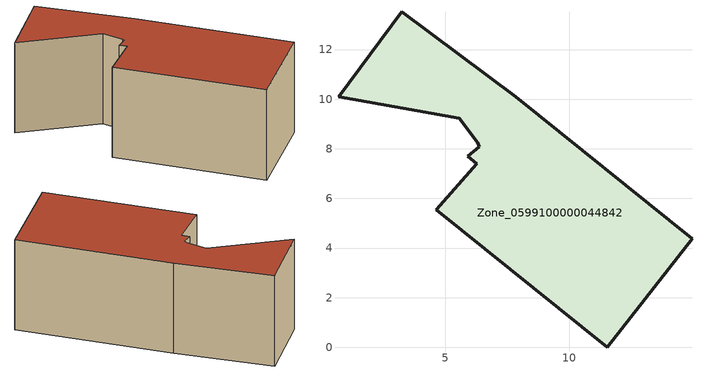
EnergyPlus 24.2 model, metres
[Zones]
Zone_0599100000044842
 floor ground (C_G): 6.3,8.24 5.56,9.23 0.69,10.11 3.23,13.53 7.84,10.1 14.94,4.37 11.52,0 4.62,5.54 6.26,7.4 5.89,7.7 6.37,8.09 z3.12
 wall outside (C_F): 6.3,8.24 6.37,8.09 5.89,7.7 6.26,7.4 4.62,5.54 11.52,0 14.94,4.37 7.84,10.1 3.23,13.53 0.69,10.11 5.56,9.23 6.3,8.24 z3.12:8.81
 roof outside (C_R): 5.56,9.23 6.3,8.24 6.37,8.09 5.89,7.7 6.26,7.4 4.62,5.54 11.52,0 14.94,4.37 7.84,10.1 3.23,13.53 0.69,10.11 z8.81
[BUILDING]
Pand.0599100000044842: North Axis=0; Terrain=City; Loads Convergence Tolerance Value=0.04; Temperature Convergence Tolerance Value=0.4; Solar Distribution=FullExterior; Maximum Number of Warmup Days=25; Minimum Number of Warmup Days=1
[Site:Location]
Rotterdam.The.Hague.AP_ZH_NLD Design_Conditions: Latitude=51.96; Longitude=4.45; Time Zone=1; Elevation=-4.5
[SITE:GROUNDTEMPERATURE:BUILDINGSURFACE]
18, 18, 18, 18, 18, 18, 18, 18, 18, 18, 18, 18
[MATERIAL] Thermal Absorptance=0.9; Solar Absorptance=0.7; Visible Absorptance=0.7
Name | Roughness | Thickness | Conductivity | Density | Specific Heat
G.TC.1946 | MediumSmooth | 0.15 | 1 | 540 | 1210
F.TC.1946 | Rough | 0.3 | 0.857143 | 1920 | 840
R.TC.1946 | MediumRough | 0.2 | 0.909091 | 1500 | 1000
[CONSTRUCTION]
C_G: G.TC.1946
C_F: F.TC.1946
C_R: R.TC.1946
[ZONE]
Zone_0599100000044842: Type=1; Multiplier=1; Ceiling Height=Autocalculate; Volume=Autocalculate; Floor Area=autocalculate; Part of Total Floor Area=Yes
[ZONEINFILTRATION:DESIGNFLOWRATE]
Infil_Zone_0599100000044842: Zone or ZoneList or Space or SpaceList=Zone_0599100000044842; Schedule=AlwaysOn; Design Flow Rate Calculation Method=Flow/Area; Flow Rate per Floor Area=0.003; Constant Term Coefficient=1; Temperature Term Coefficient=0; Velocity Term Coefficient=0; Velocity Squared Term Coefficient=0
[HVACTEMPLATE:ZONE:IDEALLOADSAIRSYSTEM]
Zone_0599100000044842: Maximum Heating Supply Air Temperature=50; Minimum Cooling Supply Air Temperature=13; Maximum Heating Supply Air Humidity Ratio=0.0156; Minimum Cooling Supply Air Humidity Ratio=0.0077; Heating Limit=NoLimit; Cooling Limit=NoLimit; Dehumidification Control Type=ConstantSensibleHeatRatio; Cooling Sensible Heat Ratio=0.7; Dehumidification Setpoint=60; Humidification Control Type=None; Humidification Setpoint=30; Outdoor Air Method=None; Outdoor Air Flow Rate per Person=0.00944; Outdoor Air Flow Rate per Zone Floor Area=0; Outdoor Air Flow Rate per Zone=0; Demand Controlled Ventilation Type=None; Outdoor Air Economizer Type=NoEconomizer; Heat Recovery Type=None; Sensible Heat Recovery Effectiveness=0.7; Latent Heat Recovery Effectiveness=0.65
[ZONECONTROL:THERMOSTAT]
ThermostatControl_Zone_0599100000044842: Zone or ZoneList=Zone_0599100000044842; Control Type Schedule=DualSetpointControlType; Control 1=Thermostat_Zone_0599100000044842; Temperature Difference Between Cutout And Setpoint=0
[THERMOSTATSETPOINT:DUALSETPOINT]
Thermostat_Zone_0599100000044842: Heating Setpoint Temperature Schedule=HeatingSetpoint_Zone_0599100000044842; Cooling Setpoint Temperature Schedule=CoolingSetpoint_Zone_0599100000044842
[SCHEDULE:COMPACT]
HeatingSetpoint_Zone_0599100000044842: Through: 12/31, For: AllDays, Until: 24:00, 21
CoolingSetpoint_Zone_0599100000044842: Through: 12/31, For: AllDays, Until: 24:00, 24
DualSetpointControlType: Through: 12/31, For: AllDays, Until: 24:00, 4
AlwaysOn: Through: 12/31, For: AllDays, Until: 24:00, 1
